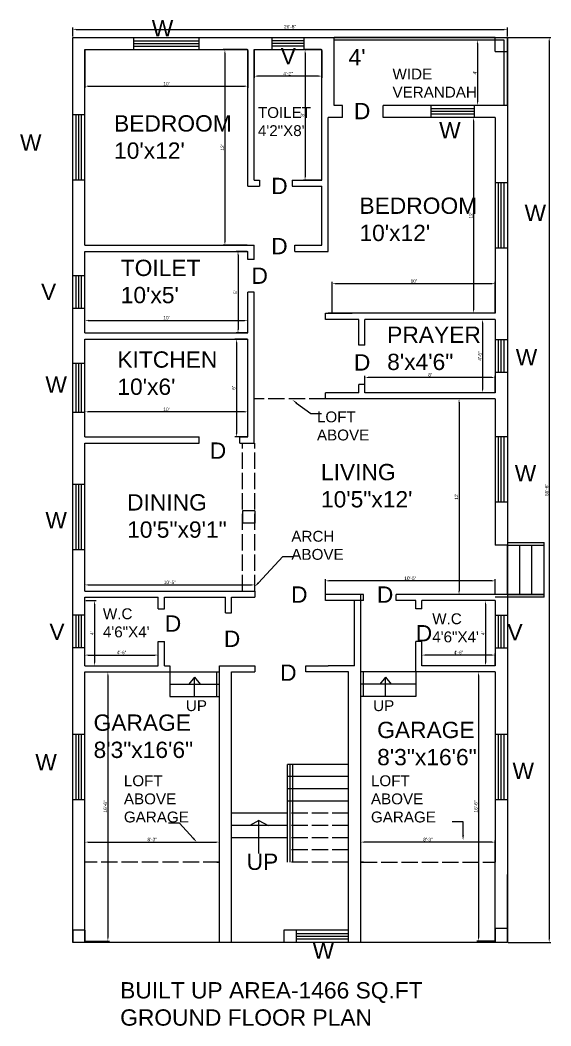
# Model space of a CAD drawing. Header units: inches. Extents: x 2598 to 4130, y 1262 to 2451.
# Drawn here: x 2598 to 2988, y 1262 to 2002 of the extents above; entities that cross this region are included whole.
import ezdxf
from ezdxf import colors
from ezdxf.entities.mleader import LeaderData, LeaderLine
from ezdxf.math import Vec2, Vec3

# ---------------------------------------------------------------- set-up
doc = ezdxf.new("R2010")
doc.units = ezdxf.units.IN
doc.linetypes.add('ACAD_ISO02W100', pattern=[15, 12, -3])
doc.styles.get("Standard").update_dxf_attribs({"font": 'arial.ttf'})
doc.dimstyles.new('ISO-25', dxfattribs={"dimtxt": 2.5, "dimasz": 2.5, "dimexe": 1.25, "dimexo": 0.625, "dimtad": 1, "dimlunit": 3, "dimtxsty": 'Standard', "dimcen": 2.5, "dimadec": 0, "dimazin": 0, "dimtfac": 1, "dimtmove": 0, "dimatfit": 3, "dimfxl": 1, "dimarcsym": 0})

# ---------------------------------------------------------------- blocks, each defined once
blk = doc.blocks.new('*D31')
at = {"color": 0, "lineweight": -2, "transparency": 16777216}
for p, q in [((2645.24, 1979.98), (2645.24, 1952.45)), ((2765.24, 1979.98), (2765.24, 1952.45)), ((2647.74, 1953.7), (2762.74, 1953.7))]:
    blk.add_line(p, q, dxfattribs=at)
at = {"color": 0, "transparency": 16777216}
for points in [[(2647.74, 1954.12), (2647.74, 1953.29), (2645.24, 1953.7)], [(2762.74, 1954.12), (2762.74, 1953.29), (2765.24, 1953.7)]]:
    blk.add_solid(points, dxfattribs=at)
at = {"layer": 'Defpoints', "color": 0, "transparency": 16777216}
for p in [(2645.24, 1980.6), (2765.24, 1980.6), (2765.24, 1953.7)]:
    blk.add_point(p, dxfattribs=at)
at = {"color": 0, "transparency": 16777216, "insert": (2705.24, 1955.6), "char_height": 2.5, "attachment_point": 5}
blk.add_mtext("10'", dxfattribs=at)
blk = doc.blocks.new('*D32')
at = {"color": 0, "lineweight": -2, "transparency": 16777216}
for p, q in [((2764.62, 1980.6), (2747.03, 1980.6)), ((2748.28, 1978.1), (2748.28, 1839.1)), ((2764.62, 1836.6), (2747.03, 1836.6))]:
    blk.add_line(p, q, dxfattribs=at)
at = {"color": 0, "transparency": 16777216}
for points in [[(2747.86, 1978.1), (2748.7, 1978.1), (2748.28, 1980.6)], [(2747.86, 1839.1), (2748.7, 1839.1), (2748.28, 1836.6)]]:
    blk.add_solid(points, dxfattribs=at)
at = {"layer": 'Defpoints', "color": 0, "transparency": 16777216}
for p in [(2765.24, 1980.6), (2748.28, 1836.6), (2765.24, 1836.6)]:
    blk.add_point(p, dxfattribs=at)
at = {"color": 0, "transparency": 16777216, "insert": (2746.4, 1908.6), "char_height": 2.5, "attachment_point": 5, "rotation": 90}
blk.add_mtext("12'", dxfattribs=at)
blk = doc.blocks.new('*D33')
at = {"color": 0, "lineweight": -2, "transparency": 16777216}
for p, q in [((2764.62, 1832.1), (2756.67, 1832.1)), ((2757.92, 1829.6), (2757.92, 1774.6)), ((2764.62, 1772.1), (2756.67, 1772.1))]:
    blk.add_line(p, q, dxfattribs=at)
at = {"color": 0, "transparency": 16777216}
for points in [[(2757.5, 1829.6), (2758.34, 1829.6), (2757.92, 1832.1)], [(2757.5, 1774.6), (2758.34, 1774.6), (2757.92, 1772.1)]]:
    blk.add_solid(points, dxfattribs=at)
at = {"layer": 'Defpoints', "color": 0, "transparency": 16777216}
for p in [(2765.24, 1832.1), (2757.92, 1772.1), (2765.24, 1772.1)]:
    blk.add_point(p, dxfattribs=at)
at = {"color": 0, "transparency": 16777216, "insert": (2756.03, 1802.1), "char_height": 2.5, "attachment_point": 5, "rotation": 90}
blk.add_mtext("5'", dxfattribs=at)
blk = doc.blocks.new('*D38')
at = {"color": 0, "lineweight": -2, "transparency": 16777216}
for p, q in [((2645.24, 1772.73), (2645.24, 1782.6)), ((2647.74, 1781.35), (2762.74, 1781.35)), ((2765.24, 1772.73), (2765.24, 1782.6))]:
    blk.add_line(p, q, dxfattribs=at)
at = {"color": 0, "transparency": 16777216}
for points in [[(2647.74, 1781.77), (2647.74, 1780.94), (2645.24, 1781.35)], [(2762.74, 1781.77), (2762.74, 1780.94), (2765.24, 1781.35)]]:
    blk.add_solid(points, dxfattribs=at)
at = {"layer": 'Defpoints', "color": 0, "transparency": 16777216}
for p in [(2765.24, 1781.35), (2645.24, 1772.1), (2765.24, 1772.1)]:
    blk.add_point(p, dxfattribs=at)
at = {"color": 0, "transparency": 16777216, "insert": (2705.24, 1783.25), "char_height": 2.5, "attachment_point": 5}
blk.add_mtext("10'", dxfattribs=at)
blk = doc.blocks.new('*D39')
at = {"color": 0, "lineweight": -2, "transparency": 16777216}
for p, q in [((2645.24, 1696.23), (2645.24, 1715.29)), ((2762.74, 1714.04), (2647.74, 1714.04)), ((2765.24, 1696.23), (2765.24, 1715.29))]:
    blk.add_line(p, q, dxfattribs=at)
at = {"color": 0, "transparency": 16777216}
for points in [[(2647.74, 1714.46), (2647.74, 1713.62), (2645.24, 1714.04)], [(2762.74, 1714.46), (2762.74, 1713.62), (2765.24, 1714.04)]]:
    blk.add_solid(points, dxfattribs=at)
at = {"layer": 'Defpoints', "color": 0, "transparency": 16777216}
for p in [(2645.24, 1714.04), (2645.24, 1695.6), (2765.24, 1695.6)]:
    blk.add_point(p, dxfattribs=at)
at = {"color": 0, "transparency": 16777216, "insert": (2705.24, 1715.94), "char_height": 2.5, "attachment_point": 5}
blk.add_mtext("10'", dxfattribs=at)
blk = doc.blocks.new('*D34')
at = {"color": 0, "lineweight": -2, "transparency": 16777216}
for p, q in [((2764.62, 1767.6), (2755.48, 1767.6)), ((2756.73, 1765.1), (2756.73, 1698.1)), ((2764.62, 1695.6), (2755.48, 1695.6))]:
    blk.add_line(p, q, dxfattribs=at)
at = {"color": 0, "transparency": 16777216}
for points in [[(2756.31, 1765.1), (2757.14, 1765.1), (2756.73, 1767.6)], [(2756.31, 1698.1), (2757.14, 1698.1), (2756.73, 1695.6)]]:
    blk.add_solid(points, dxfattribs=at)
at = {"layer": 'Defpoints', "color": 0, "transparency": 16777216}
for p in [(2765.24, 1767.6), (2756.73, 1695.6), (2765.24, 1695.6)]:
    blk.add_point(p, dxfattribs=at)
at = {"color": 0, "transparency": 16777216, "insert": (2754.83, 1731.6), "char_height": 2.5, "attachment_point": 5, "rotation": 90}
blk.add_mtext("6'", dxfattribs=at)
blk = doc.blocks.new('*D40')
at = {"color": 0, "lineweight": -2, "transparency": 16777216}
for p, q in [((2769.74, 1979.98), (2769.74, 1959.84)), ((2819.74, 1979.98), (2819.74, 1959.84)), ((2817.24, 1961.09), (2772.24, 1961.09))]:
    blk.add_line(p, q, dxfattribs=at)
at = {"color": 0, "transparency": 16777216}
for points in [[(2772.24, 1961.51), (2772.24, 1960.68), (2769.74, 1961.09)], [(2817.24, 1961.51), (2817.24, 1960.68), (2819.74, 1961.09)]]:
    blk.add_solid(points, dxfattribs=at)
at = {"layer": 'Defpoints', "color": 0, "transparency": 16777216}
for p in [(2769.74, 1980.6), (2819.74, 1980.6), (2769.74, 1961.09)]:
    blk.add_point(p, dxfattribs=at)
at = {"color": 0, "transparency": 16777216, "insert": (2794.74, 1962.97), "char_height": 2.5, "attachment_point": 5}
blk.add_mtext('4\'-2"', dxfattribs=at)
blk = doc.blocks.new('*D41')
at = {"color": 0, "lineweight": -2, "transparency": 16777216}
for p, q in [((2819.12, 1980.6), (2806.05, 1980.6)), ((2807.3, 1978.1), (2807.3, 1887.1)), ((2819.12, 1884.6), (2806.05, 1884.6))]:
    blk.add_line(p, q, dxfattribs=at)
at = {"color": 0, "transparency": 16777216}
for points in [[(2806.89, 1978.1), (2807.72, 1978.1), (2807.3, 1980.6)], [(2806.89, 1887.1), (2807.72, 1887.1), (2807.3, 1884.6)]]:
    blk.add_solid(points, dxfattribs=at)
at = {"layer": 'Defpoints', "color": 0, "transparency": 16777216}
for p in [(2819.74, 1980.6), (2807.3, 1884.6), (2819.74, 1884.6)]:
    blk.add_point(p, dxfattribs=at)
at = {"color": 0, "transparency": 16777216, "insert": (2805.4, 1932.6), "char_height": 2.5, "attachment_point": 5, "rotation": 90}
blk.add_mtext("8'", dxfattribs=at)
blk = doc.blocks.new('*D42')
at = {"color": 0, "lineweight": -2, "transparency": 16777216}
for p, q in [((2851.24, 1728.73), (2851.24, 1740.57)), ((2947.24, 1728.73), (2947.24, 1740.57)), ((2944.74, 1739.32), (2853.74, 1739.32))]:
    blk.add_line(p, q, dxfattribs=at)
at = {"color": 0, "transparency": 16777216}
for points in [[(2853.74, 1739.74), (2853.74, 1738.91), (2851.24, 1739.32)], [(2944.74, 1739.74), (2944.74, 1738.91), (2947.24, 1739.32)]]:
    blk.add_solid(points, dxfattribs=at)
at = {"layer": 'Defpoints', "color": 0, "transparency": 16777216}
for p in [(2851.24, 1739.32), (2851.24, 1728.1), (2947.24, 1728.1)]:
    blk.add_point(p, dxfattribs=at)
at = {"color": 0, "transparency": 16777216, "insert": (2899.24, 1741.23), "char_height": 2.5, "attachment_point": 5}
blk.add_mtext("8'", dxfattribs=at)
blk = doc.blocks.new('*D28')
at = {"color": 0, "lineweight": -2, "transparency": 16777216}
for p, q in [((2946.62, 1782.1), (2936.6, 1782.1)), ((2937.85, 1779.6), (2937.85, 1730.6)), ((2946.62, 1728.1), (2936.6, 1728.1))]:
    blk.add_line(p, q, dxfattribs=at)
at = {"color": 0, "transparency": 16777216}
for points in [[(2937.43, 1779.6), (2938.26, 1779.6), (2937.85, 1782.1)], [(2937.43, 1730.6), (2938.26, 1730.6), (2937.85, 1728.1)]]:
    blk.add_solid(points, dxfattribs=at)
at = {"layer": 'Defpoints', "color": 0, "transparency": 16777216}
for p in [(2947.24, 1782.1), (2937.85, 1728.1), (2947.24, 1728.1)]:
    blk.add_point(p, dxfattribs=at)
at = {"color": 0, "transparency": 16777216, "insert": (2935.94, 1755.1), "char_height": 2.5, "attachment_point": 5, "rotation": 90}
blk.add_mtext('4\'-6"', dxfattribs=at)
blk = doc.blocks.new('*D43')
at = {"color": 0, "lineweight": -2, "transparency": 16777216}
for p, q in [((2946.62, 1723.6), (2919.34, 1723.6)), ((2920.59, 1721.1), (2920.59, 1582.1)), ((2946.62, 1579.6), (2919.34, 1579.6))]:
    blk.add_line(p, q, dxfattribs=at)
at = {"color": 0, "transparency": 16777216}
for points in [[(2920.17, 1721.1), (2921, 1721.1), (2920.59, 1723.6)], [(2920.17, 1582.1), (2921, 1582.1), (2920.59, 1579.6)]]:
    blk.add_solid(points, dxfattribs=at)
at = {"layer": 'Defpoints', "color": 0, "transparency": 16777216}
for p in [(2947.24, 1723.6), (2920.59, 1579.6), (2947.24, 1579.6)]:
    blk.add_point(p, dxfattribs=at)
at = {"color": 0, "transparency": 16777216, "insert": (2918.71, 1651.6), "char_height": 2.5, "attachment_point": 5, "rotation": 90}
blk.add_mtext("12'", dxfattribs=at)
blk = doc.blocks.new('*D44')
at = {"color": 0, "lineweight": -2, "transparency": 16777216}
for p, q in [((2822.24, 1575.73), (2822.24, 1590.92)), ((2944.74, 1589.67), (2824.74, 1589.67)), ((2947.24, 1580.23), (2947.24, 1590.92))]:
    blk.add_line(p, q, dxfattribs=at)
at = {"color": 0, "transparency": 16777216}
for points in [[(2824.74, 1590.09), (2824.74, 1589.26), (2822.24, 1589.67)], [(2944.74, 1590.09), (2944.74, 1589.26), (2947.24, 1589.67)]]:
    blk.add_solid(points, dxfattribs=at)
at = {"layer": 'Defpoints', "color": 0, "transparency": 16777216}
for p in [(2822.24, 1589.67), (2947.24, 1579.6), (2822.24, 1575.1)]:
    blk.add_point(p, dxfattribs=at)
at = {"color": 0, "transparency": 16777216, "insert": (2884.74, 1591.58), "char_height": 2.5, "attachment_point": 5}
blk.add_mtext('10\'-5"', dxfattribs=at)
blk = doc.blocks.new('*D29')
at = {"color": 0, "lineweight": -2, "transparency": 16777216}
for p, q in [((2893.24, 1527.73), (2893.24, 1536.28)), ((2944.74, 1535.03), (2895.74, 1535.03)), ((2947.24, 1527.73), (2947.24, 1536.28))]:
    blk.add_line(p, q, dxfattribs=at)
at = {"color": 0, "transparency": 16777216}
for points in [[(2895.74, 1535.44), (2895.74, 1534.61), (2893.24, 1535.03)], [(2944.74, 1535.44), (2944.74, 1534.61), (2947.24, 1535.03)]]:
    blk.add_solid(points, dxfattribs=at)
at = {"layer": 'Defpoints', "color": 0, "transparency": 16777216}
for p in [(2893.24, 1535.03), (2893.24, 1527.1), (2947.24, 1527.1)]:
    blk.add_point(p, dxfattribs=at)
at = {"color": 0, "transparency": 16777216, "insert": (2920.24, 1536.93), "char_height": 2.5, "attachment_point": 5}
blk.add_mtext('4\'-6"', dxfattribs=at)
blk = doc.blocks.new('*D30')
at = {"color": 0, "lineweight": -2, "transparency": 16777216}
for p, q in [((2946.62, 1575.1), (2938.86, 1575.1)), ((2940.11, 1572.6), (2940.11, 1529.6)), ((2946.62, 1527.1), (2938.86, 1527.1))]:
    blk.add_line(p, q, dxfattribs=at)
at = {"color": 0, "transparency": 16777216}
for points in [[(2939.69, 1572.6), (2940.52, 1572.6), (2940.11, 1575.1)], [(2939.69, 1529.6), (2940.52, 1529.6), (2940.11, 1527.1)]]:
    blk.add_solid(points, dxfattribs=at)
at = {"layer": 'Defpoints', "color": 0, "transparency": 16777216}
for p in [(2947.24, 1575.1), (2940.11, 1527.1), (2947.24, 1527.1)]:
    blk.add_point(p, dxfattribs=at)
at = {"color": 0, "transparency": 16777216, "insert": (2938.23, 1551.1), "char_height": 2.5, "attachment_point": 5, "rotation": 90}
blk.add_mtext("4'", dxfattribs=at)
blk = doc.blocks.new('*D45')
at = {"color": 0, "lineweight": -2, "transparency": 16777216}
for p, q in [((2848.24, 1383.23), (2848.24, 1398.64)), ((2944.74, 1397.39), (2850.74, 1397.39)), ((2947.24, 1383.23), (2947.24, 1398.64))]:
    blk.add_line(p, q, dxfattribs=at)
at = {"color": 0, "transparency": 16777216}
for points in [[(2850.74, 1397.8), (2850.74, 1396.97), (2848.24, 1397.39)], [(2944.74, 1397.8), (2944.74, 1396.97), (2947.24, 1397.39)]]:
    blk.add_solid(points, dxfattribs=at)
at = {"layer": 'Defpoints', "color": 0, "transparency": 16777216}
for p in [(2848.24, 1397.39), (2848.24, 1382.6), (2947.24, 1382.6)]:
    blk.add_point(p, dxfattribs=at)
at = {"color": 0, "transparency": 16777216, "insert": (2897.74, 1399.29), "char_height": 2.5, "attachment_point": 5}
blk.add_mtext('8\'-3"', dxfattribs=at)
blk = doc.blocks.new('*D46')
at = {"color": 0, "lineweight": -2, "transparency": 16777216}
for p, q in [((2946.62, 1930.6), (2930.06, 1930.6)), ((2931.31, 1928.1), (2931.31, 1789.1)), ((2946.62, 1786.6), (2930.06, 1786.6))]:
    blk.add_line(p, q, dxfattribs=at)
at = {"color": 0, "transparency": 16777216}
for points in [[(2930.9, 1928.1), (2931.73, 1928.1), (2931.31, 1930.6)], [(2930.9, 1789.1), (2931.73, 1789.1), (2931.31, 1786.6)]]:
    blk.add_solid(points, dxfattribs=at)
at = {"layer": 'Defpoints', "color": 0, "transparency": 16777216}
for p in [(2947.24, 1930.6), (2931.31, 1786.6), (2947.24, 1786.6)]:
    blk.add_point(p, dxfattribs=at)
at = {"color": 0, "transparency": 16777216, "insert": (2929.43, 1858.6), "char_height": 2.5, "attachment_point": 5, "rotation": 90}
blk.add_mtext("12'", dxfattribs=at)
blk = doc.blocks.new('*D35')
at = {"color": 0, "lineweight": -2, "transparency": 16777216}
for p, q in [((2827.24, 1787.23), (2827.24, 1809.61)), ((2944.74, 1808.36), (2829.74, 1808.36)), ((2947.24, 1787.23), (2947.24, 1809.61))]:
    blk.add_line(p, q, dxfattribs=at)
at = {"color": 0, "transparency": 16777216}
for points in [[(2829.74, 1808.77), (2829.74, 1807.94), (2827.24, 1808.36)], [(2944.74, 1808.77), (2944.74, 1807.94), (2947.24, 1808.36)]]:
    blk.add_solid(points, dxfattribs=at)
at = {"layer": 'Defpoints', "color": 0, "transparency": 16777216}
for p in [(2827.24, 1808.36), (2827.24, 1786.6), (2947.24, 1786.6)]:
    blk.add_point(p, dxfattribs=at)
at = {"color": 0, "transparency": 16777216, "insert": (2887.24, 1810.26), "char_height": 2.5, "attachment_point": 5}
blk.add_mtext("10'", dxfattribs=at)
blk = doc.blocks.new('*D47')
at = {"color": 0, "lineweight": -2, "transparency": 16777216}
for p, q in [((2953.12, 1987.6), (2932.87, 1987.6)), ((2934.12, 1985.1), (2934.12, 1942.1)), ((2955.62, 1939.6), (2932.87, 1939.6))]:
    blk.add_line(p, q, dxfattribs=at)
at = {"color": 0, "transparency": 16777216}
for points in [[(2933.71, 1985.1), (2934.54, 1985.1), (2934.12, 1987.6)], [(2933.71, 1942.1), (2934.54, 1942.1), (2934.12, 1939.6)]]:
    blk.add_solid(points, dxfattribs=at)
at = {"layer": 'Defpoints', "color": 0, "transparency": 16777216}
for p in [(2953.74, 1987.6), (2934.12, 1939.6), (2956.24, 1939.6)]:
    blk.add_point(p, dxfattribs=at)
at = {"color": 0, "transparency": 16777216, "insert": (2932.25, 1963.6), "char_height": 2.5, "attachment_point": 5, "rotation": 90}
blk.add_mtext("4'", dxfattribs=at)
blk = doc.blocks.new('*D36')
at = {"color": 0, "lineweight": -2, "transparency": 16777216}
for p, q in [((2645.24, 1527.73), (2645.24, 1536.28)), ((2647.74, 1535.03), (2696.74, 1535.03)), ((2699.24, 1527.73), (2699.24, 1536.28))]:
    blk.add_line(p, q, dxfattribs=at)
at = {"color": 0, "transparency": 16777216}
for points in [[(2647.74, 1535.44), (2647.74, 1534.61), (2645.24, 1535.03)], [(2696.74, 1535.44), (2696.74, 1534.61), (2699.24, 1535.03)]]:
    blk.add_solid(points, dxfattribs=at)
at = {"layer": 'Defpoints', "color": 0, "transparency": 16777216}
for p in [(2699.24, 1535.03), (2645.24, 1527.1), (2699.24, 1527.1)]:
    blk.add_point(p, dxfattribs=at)
at = {"color": 0, "transparency": 16777216, "insert": (2672.24, 1536.93), "char_height": 2.5, "attachment_point": 5}
blk.add_mtext('4\'-6"', dxfattribs=at)
blk = doc.blocks.new('*D37')
at = {"color": 0, "lineweight": -2, "transparency": 16777216}
for p, q in [((2645.87, 1575.1), (2653.62, 1575.1)), ((2652.37, 1572.6), (2652.37, 1529.6)), ((2645.87, 1527.1), (2653.62, 1527.1))]:
    blk.add_line(p, q, dxfattribs=at)
at = {"color": 0, "transparency": 16777216}
for points in [[(2651.96, 1572.6), (2652.79, 1572.6), (2652.37, 1575.1)], [(2651.96, 1529.6), (2652.79, 1529.6), (2652.37, 1527.1)]]:
    blk.add_solid(points, dxfattribs=at)
at = {"layer": 'Defpoints', "color": 0, "transparency": 16777216}
for p in [(2645.24, 1575.1), (2645.24, 1527.1), (2652.37, 1527.1)]:
    blk.add_point(p, dxfattribs=at)
at = {"color": 0, "transparency": 16777216, "insert": (2650.5, 1551.1), "char_height": 2.5, "attachment_point": 5, "rotation": 90}
blk.add_mtext("4'", dxfattribs=at)
blk = doc.blocks.new('*D48')
at = {"color": 0, "lineweight": -2, "transparency": 16777216}
for p, q in [((2645.24, 1383.23), (2645.24, 1398.64)), ((2647.74, 1397.39), (2741.74, 1397.39)), ((2744.24, 1382.87), (2744.24, 1398.64))]:
    blk.add_line(p, q, dxfattribs=at)
at = {"color": 0, "transparency": 16777216}
for points in [[(2647.74, 1397.8), (2647.74, 1396.97), (2645.24, 1397.39)], [(2741.74, 1397.8), (2741.74, 1396.97), (2744.24, 1397.39)]]:
    blk.add_solid(points, dxfattribs=at)
at = {"layer": 'Defpoints', "color": 0, "transparency": 16777216}
for p in [(2744.24, 1397.39), (2645.24, 1382.6), (2744.24, 1382.25)]:
    blk.add_point(p, dxfattribs=at)
at = {"color": 0, "transparency": 16777216, "insert": (2694.74, 1399.29), "char_height": 2.5, "attachment_point": 5}
blk.add_mtext('8\'-3"', dxfattribs=at)
blk = doc.blocks.new('*D49')
at = {"color": 0, "lineweight": -2, "transparency": 16777216}
for p, q in [((2645.24, 1582.73), (2645.24, 1587.92)), ((2647.74, 1586.67), (2767.74, 1586.67)), ((2770.24, 1582.73), (2770.24, 1587.92))]:
    blk.add_line(p, q, dxfattribs=at)
at = {"color": 0, "transparency": 16777216}
for points in [[(2647.74, 1587.09), (2647.74, 1586.25), (2645.24, 1586.67)], [(2767.74, 1587.09), (2767.74, 1586.25), (2770.24, 1586.67)]]:
    blk.add_solid(points, dxfattribs=at)
at = {"layer": 'Defpoints', "color": 0, "transparency": 16777216}
for p in [(2770.24, 1586.67), (2645.24, 1582.1), (2770.24, 1582.1)]:
    blk.add_point(p, dxfattribs=at)
at = {"color": 0, "transparency": 16777216, "insert": (2707.74, 1588.57), "char_height": 2.5, "attachment_point": 5}
blk.add_mtext('10\'-5"', dxfattribs=at)
blk = doc.blocks.new('*D50')
at = {"color": 0, "lineweight": -2, "transparency": 16777216}
for p, q in [((2636.24, 1990.23), (2636.24, 1996.77)), ((2638.74, 1995.52), (2953.74, 1995.52)), ((2956.24, 1990.23), (2956.24, 1996.77))]:
    blk.add_line(p, q, dxfattribs=at)
at = {"color": 0, "transparency": 16777216}
for points in [[(2638.74, 1995.94), (2638.74, 1995.11), (2636.24, 1995.52)], [(2953.74, 1995.94), (2953.74, 1995.11), (2956.24, 1995.52)]]:
    blk.add_solid(points, dxfattribs=at)
at = {"layer": 'Defpoints', "color": 0, "transparency": 16777216}
for p in [(2956.24, 1995.52), (2636.24, 1989.6), (2956.24, 1989.6)]:
    blk.add_point(p, dxfattribs=at)
at = {"color": 0, "transparency": 16777216, "insert": (2796.24, 1997.43), "char_height": 2.5, "attachment_point": 5}
blk.add_mtext('26\'-8"', dxfattribs=at)
blk = doc.blocks.new('*D51')
at = {"color": 0, "lineweight": -2, "transparency": 16777216}
for p, q in [((2956.87, 1989.6), (2988.22, 1989.6)), ((2986.97, 1987.1), (2986.97, 1326.1)), ((2956.87, 1323.6), (2988.22, 1323.6))]:
    blk.add_line(p, q, dxfattribs=at)
at = {"color": 0, "transparency": 16777216}
for points in [[(2986.55, 1987.1), (2987.39, 1987.1), (2986.97, 1989.6)], [(2986.55, 1326.1), (2987.39, 1326.1), (2986.97, 1323.6)]]:
    blk.add_solid(points, dxfattribs=at)
at = {"layer": 'Defpoints', "color": 0, "transparency": 16777216}
for p in [(2956.24, 1989.6), (2956.24, 1323.6), (2986.97, 1323.6)]:
    blk.add_point(p, dxfattribs=at)
at = {"color": 0, "transparency": 16777216, "insert": (2985.07, 1656.6), "char_height": 2.5, "attachment_point": 5, "rotation": 90}
blk.add_mtext('55\'-6"', dxfattribs=at)
blk = doc.blocks.new('*D52')
at = {"color": 0, "linetype": 'ByBlock', "lineweight": -2, "transparency": 16777216}
for p, q in [((2645.87, 1522.6), (2663.41, 1522.6)), ((2662.16, 1520.1), (2662.16, 1327.1)), ((2645.87, 1324.6), (2663.41, 1324.6))]:
    blk.add_line(p, q, dxfattribs=at)
at = {"color": 0, "linetype": 'ByBlock', "transparency": 16777216}
for points in [[(2661.75, 1520.1), (2662.58, 1520.1), (2662.16, 1522.6)], [(2661.75, 1327.1), (2662.58, 1327.1), (2662.16, 1324.6)]]:
    blk.add_solid(points, dxfattribs=at)
at = {"layer": 'Defpoints', "color": 0, "linetype": 'ByBlock', "transparency": 16777216}
for p in [(2645.24, 1522.6), (2645.24, 1324.6), (2662.16, 1324.6)]:
    blk.add_point(p, dxfattribs=at)
at = {"color": 0, "linetype": 'ByBlock', "transparency": 16777216, "insert": (2660.26, 1423.6), "char_height": 2.5, "attachment_point": 5, "rotation": 90}
blk.add_mtext('16\'-6"', dxfattribs=at)
blk = doc.blocks.new('*D53')
at = {"color": 0, "linetype": 'ByBlock', "lineweight": -2, "transparency": 16777216}
for p, q in [((2946.62, 1522.6), (2933.65, 1522.6)), ((2934.9, 1520.1), (2934.9, 1327.1)), ((2946.62, 1324.6), (2933.65, 1324.6))]:
    blk.add_line(p, q, dxfattribs=at)
at = {"color": 0, "linetype": 'ByBlock', "transparency": 16777216}
for points in [[(2934.49, 1520.1), (2935.32, 1520.1), (2934.9, 1522.6)], [(2934.49, 1327.1), (2935.32, 1327.1), (2934.9, 1324.6)]]:
    blk.add_solid(points, dxfattribs=at)
at = {"layer": 'Defpoints', "color": 0, "linetype": 'ByBlock', "transparency": 16777216}
for p in [(2947.24, 1522.6), (2934.9, 1324.6), (2947.24, 1324.6)]:
    blk.add_point(p, dxfattribs=at)
at = {"color": 0, "linetype": 'ByBlock', "transparency": 16777216, "insert": (2933, 1423.6), "char_height": 2.5, "attachment_point": 5, "rotation": 90}
blk.add_mtext('16\'-6"', dxfattribs=at)

msp = doc.modelspace()

# ---------------------------------------------------------------- linework, layer by layer
for p, q in [((2636.24, 1989.603), (2956.24, 1989.603)), ((2636.24, 1323.603), (2636.24, 1989.603)), ((2782.74, 1989.603), (2782.74, 1980.603)), ((2806.74, 1987.103), (2782.74, 1987.103)), ((2806.74, 1985.103), (2782.74, 1985.103)), ((2806.74, 1980.603), (2806.74, 1989.603)), ((2828.74, 1939.603), (2828.74, 1989.603)), ((2947.24, 1989.603), (2828.74, 1989.603)), ((2953.74, 1987.603), (2828.74, 1987.603)), ((2953.74, 1939.603), (2953.74, 1987.603)), ((2956.24, 1989.603), (2956.24, 1323.603)), ((2956.24, 1939.603), (2956.24, 1989.603)), ((2645.24, 1980.603), (2765.24, 1980.603)), ((2645.24, 1836.603), (2645.24, 1980.603)), ((2765.24, 1880.103), (2765.24, 1980.603)), ((2769.74, 1980.603), (2819.74, 1980.603)), ((2769.74, 1884.603), (2769.74, 1980.603)), ((2806.74, 1983.103), (2782.74, 1983.103)), ((2819.74, 1884.603), (2819.74, 1980.603)), ((2834.74, 1939.603), (2828.74, 1939.603)), ((2834.74, 1930.603), (2834.74, 1939.603)), ((2956.24, 1939.603), (2864.74, 1939.603)), ((2864.74, 1930.603), (2864.74, 1939.603)), ((2899.841, 1939.603), (2899.841, 1930.603)), ((2931.841, 1939.603), (2931.841, 1930.603)), ((2645.24, 1932.603), (2636.24, 1932.603)), ((2638.74, 1884.603), (2638.74, 1932.603)), ((2640.74, 1884.603), (2640.74, 1932.603)), ((2642.74, 1884.603), (2642.74, 1932.603)), ((2931.841, 1937.103), (2899.841, 1937.103)), ((2931.841, 1935.103), (2899.841, 1935.103)), ((2931.841, 1933.103), (2899.841, 1933.103)), ((2824.24, 1832.103), (2824.24, 1930.603)), ((2834.74, 1930.603), (2824.24, 1930.603)), ((2947.24, 1930.603), (2864.74, 1930.603)), ((2947.24, 1930.603), (2947.24, 1786.603)), ((2645.24, 1884.603), (2636.24, 1884.603)), ((2765.24, 1880.103), (2773.74, 1880.103)), ((2769.74, 1884.603), (2773.74, 1884.603)), ((2769.74, 1884.603), (2773.74, 1884.603)), ((2773.74, 1884.603), (2773.74, 1880.103)), ((2797.74, 1884.603), (2819.74, 1884.603)), ((2797.74, 1884.603), (2797.74, 1880.103)), ((2797.74, 1880.103), (2819.74, 1880.103)), ((2819.74, 1836.603), (2819.74, 1880.103)), ((2956.24, 1882.603), (2947.24, 1882.603)), ((2949.74, 1834.603), (2949.74, 1882.603)), ((2951.74, 1834.603), (2951.74, 1882.603)), ((2953.74, 1834.603), (2953.74, 1882.603)), ((2645.24, 1836.603), (2769.74, 1836.603)), ((2769.74, 1826.103), (2769.74, 1836.603)), ((2769.74, 1832.103), (2769.74, 1836.603)), ((2799.74, 1836.603), (2819.74, 1836.603)), ((2799.74, 1832.103), (2799.74, 1836.603)), ((2645.24, 1772.103), (2645.24, 1832.103)), ((2645.24, 1832.103), (2765.24, 1832.103)), ((2765.24, 1826.103), (2765.24, 1832.103)), ((2799.74, 1832.103), (2824.24, 1832.103)), ((2956.24, 1834.603), (2947.24, 1834.603)), ((2769.74, 1826.103), (2765.24, 1826.103)), ((2645.24, 1814.103), (2636.24, 1814.103)), ((2638.74, 1790.103), (2638.74, 1814.103)), ((2640.74, 1790.103), (2640.74, 1814.103)), ((2642.74, 1790.103), (2642.74, 1814.103)), ((2765.24, 1772.103), (2765.24, 1802.103)), ((2769.74, 1802.103), (2765.24, 1802.103)), ((2769.74, 1691.103), (2769.74, 1802.103)), ((2645.24, 1790.103), (2636.24, 1790.103)), ((2822.24, 1782.103), (2822.24, 1786.603)), ((2822.24, 1786.603), (2842.055, 1786.603)), ((2947.24, 1786.603), (2824.24, 1786.603)), ((2846.74, 1782.103), (2822.24, 1782.103)), ((2846.74, 1763.103), (2846.74, 1782.103)), ((2947.24, 1782.103), (2851.24, 1782.103)), ((2851.24, 1763.103), (2851.24, 1782.103)), ((2947.24, 1782.103), (2947.24, 1728.103)), ((2645.24, 1772.103), (2765.24, 1772.103)), ((2645.24, 1695.603), (2645.24, 1767.603)), ((2645.24, 1767.603), (2765.24, 1767.603)), ((2765.24, 1695.603), (2765.24, 1767.603)), ((2851.24, 1763.103), (2846.74, 1763.103)), ((2956.24, 1767.103), (2947.24, 1767.103)), ((2949.74, 1743.103), (2949.74, 1767.103)), ((2951.74, 1743.103), (2951.74, 1767.103)), ((2953.74, 1743.103), (2953.74, 1767.103)), ((2645.24, 1749.603), (2636.24, 1749.603)), ((2638.74, 1713.603), (2638.74, 1749.603)), ((2640.74, 1713.603), (2640.74, 1749.603)), ((2642.74, 1713.603), (2642.74, 1749.603)), ((2956.24, 1743.103), (2947.24, 1743.103)), ((2846.74, 1728.103), (2846.74, 1734.103)), ((2851.24, 1734.103), (2846.74, 1734.103)), ((2851.24, 1728.103), (2851.24, 1734.103)), ((2846.74, 1728.103), (2822.24, 1728.103)), ((2822.24, 1723.603), (2822.24, 1728.103)), ((2947.24, 1728.103), (2851.24, 1728.103)), ((2947.24, 1723.603), (2822.24, 1723.603)), ((2947.24, 1723.603), (2947.24, 1615.938)), ((2645.24, 1713.603), (2636.24, 1713.603)), ((2645.24, 1695.603), (2729.24, 1695.603)), ((2729.24, 1691.103), (2729.24, 1695.603)), ((2759.24, 1695.603), (2765.24, 1695.603)), ((2759.24, 1691.103), (2759.24, 1695.603)), ((2956.24, 1695.525), (2947.24, 1695.525)), ((2949.74, 1647.525), (2949.74, 1695.525)), ((2951.74, 1647.525), (2951.74, 1695.525)), ((2953.74, 1647.525), (2953.74, 1695.525)), ((2645.24, 1582.103), (2645.24, 1691.103)), ((2645.24, 1691.103), (2729.24, 1691.103)), ((2759.24, 1691.103), (2769.74, 1691.103)), ((2645.24, 1660.603), (2636.24, 1660.603)), ((2638.74, 1612.603), (2638.74, 1660.603)), ((2640.74, 1612.603), (2640.74, 1660.603)), ((2642.74, 1612.603), (2642.74, 1660.603)), ((2956.24, 1647.525), (2947.24, 1647.525)), ((2645.24, 1612.603), (2636.24, 1612.603)), ((2645.24, 1582.103), (2770.24, 1582.103)), ((2645.24, 1527.103), (2645.24, 1577.603)), ((2645.24, 1577.603), (2699.24, 1577.603)), ((2699.24, 1569.103), (2699.24, 1577.603)), ((2703.74, 1577.603), (2748.74, 1577.603)), ((2703.74, 1569.103), (2703.74, 1577.603)), ((2748.74, 1566.202), (2748.74, 1577.603)), ((2753.24, 1577.603), (2769.74, 1577.603)), ((2753.24, 1566.202), (2753.24, 1577.603)), ((2769.74, 1577.603), (2770.24, 1577.603)), ((2850.24, 1579.603), (2822.24, 1579.603)), ((2822.24, 1575.103), (2822.24, 1579.603)), ((2848.24, 1527.103), (2848.24, 1579.603)), ((2848.24, 1575.103), (2848.24, 1579.603)), ((2850.24, 1575.103), (2850.24, 1579.603)), ((2947.24, 1579.603), (2874.24, 1579.603)), ((2874.24, 1575.103), (2874.24, 1579.603)), ((2850.24, 1575.103), (2822.24, 1575.103)), ((2843.74, 1527.103), (2843.74, 1575.103)), ((2888.74, 1575.103), (2874.24, 1575.103)), ((2888.74, 1569.103), (2888.74, 1575.103)), ((2947.24, 1575.103), (2893.24, 1575.103)), ((2893.24, 1569.103), (2893.24, 1575.103)), ((2947.24, 1575.103), (2947.24, 1527.103)), ((2645.24, 1564.353), (2636.24, 1564.353)), ((2638.74, 1540.353), (2638.74, 1564.353)), ((2640.74, 1540.353), (2640.74, 1564.353)), ((2642.74, 1540.353), (2642.74, 1564.353)), ((2699.24, 1569.103), (2703.74, 1569.103)), ((2748.74, 1566.202), (2753.24, 1566.202)), ((2893.24, 1569.103), (2888.74, 1569.103)), ((2947.24, 1564.353), (2956.24, 1564.353)), ((2949.74, 1540.353), (2949.74, 1564.353)), ((2951.74, 1540.353), (2951.74, 1564.353)), ((2953.74, 1540.353), (2953.74, 1564.353)), ((2645.24, 1540.353), (2636.24, 1540.353)), ((2699.24, 1527.103), (2699.24, 1545.103)), ((2699.24, 1545.103), (2703.74, 1545.103)), ((2703.74, 1527.103), (2703.74, 1545.103)), ((2888.74, 1522.603), (2888.74, 1545.103)), ((2893.24, 1545.103), (2888.74, 1545.103)), ((2893.24, 1527.103), (2893.24, 1545.103)), ((2947.24, 1540.353), (2956.24, 1540.353)), ((2645.24, 1527.103), (2699.24, 1527.103)), ((2703.74, 1527.103), (2707.74, 1527.103)), ((2707.74, 1527.103), (2707.74, 1504.603)), ((2744.24, 1527.103), (2770.24, 1527.103)), ((2744.24, 1323.603), (2744.24, 1527.103)), ((2770.24, 1527.103), (2770.24, 1522.603)), ((2807.806, 1522.603), (2807.806, 1527.103)), ((2807.806, 1527.103), (2824.24, 1527.103)), ((2843.74, 1527.103), (2824.24, 1527.103)), ((2848.24, 1323.603), (2848.24, 1527.103)), ((2947.24, 1527.103), (2893.24, 1527.103)), ((2645.24, 1382.603), (2645.24, 1522.603)), ((2645.24, 1522.603), (2707.74, 1522.603)), ((2707.74, 1522.603), (2744.24, 1522.603)), ((2742.24, 1504.603), (2742.24, 1522.603)), ((2744.24, 1504.603), (2744.24, 1522.603)), ((2753.24, 1522.603), (2770.24, 1522.603)), ((2753.24, 1323.603), (2753.24, 1522.603)), ((2824.24, 1522.603), (2807.806, 1522.603)), ((2839.24, 1522.603), (2824.24, 1522.603)), ((2839.24, 1323.603), (2839.24, 1522.603)), ((2888.74, 1522.603), (2848.24, 1522.603)), ((2947.24, 1522.603), (2888.74, 1522.603)), ((2947.24, 1522.603), (2947.24, 1382.603)), ((2707.74, 1513.603), (2744.24, 1513.603)), ((2888.74, 1513.603), (2848.24, 1513.603)), ((2707.74, 1504.603), (2744.24, 1504.603)), ((2888.74, 1504.603), (2848.24, 1504.603)), ((2645.24, 1476.603), (2636.24, 1476.603)), ((2638.74, 1428.603), (2638.74, 1476.603)), ((2640.74, 1428.603), (2640.74, 1476.603)), ((2642.74, 1428.603), (2642.74, 1476.603)), ((2956.24, 1476.603), (2947.24, 1476.603)), ((2949.74, 1428.603), (2949.74, 1476.603)), ((2951.74, 1428.603), (2951.74, 1476.603)), ((2953.74, 1428.603), (2953.74, 1476.603)), ((2645.24, 1428.603), (2636.24, 1428.603)), ((2956.24, 1428.603), (2947.24, 1428.603)), ((2645.24, 1323.603), (2645.24, 1382.603)), ((2742.24, 1382.603), (2744.24, 1382.603)), ((2742.24, 1382.603), (2744.24, 1382.603)), ((2744.24, 1373.603), (2744.24, 1382.603)), ((2850.24, 1382.603), (2848.24, 1382.603)), ((2848.24, 1373.603), (2848.24, 1382.603)), ((2947.24, 1323.603), (2947.24, 1382.603)), ((2636.24, 1323.603), (2636.24, 1373.603)), ((2956.24, 1323.603), (2956.24, 1373.603)), ((2839.24, 1332.603), (2791.74, 1332.603)), ((2956.24, 1323.603), (2636.24, 1323.603)), ((2839.24, 1323.603), (2753.24, 1323.603))]:
    msp.add_line(p, q)
at = {"linetype": 'ACAD_ISO02W100'}
for p, q in [((2681.24, 1980.603), (2681.24, 1989.603)), ((2729.24, 1980.603), (2729.24, 1989.603)), ((2947.144, 1979.111), (2947.144, 1989.603)), ((2947.144, 1979.111), (2956.24, 1979.111)), ((2822.24, 1723.603), (2769.74, 1723.603)), ((2761.24, 1582.103), (2761.24, 1691.103)), ((2770.24, 1582.103), (2770.24, 1691.103)), ((2770.24, 1641.103), (2761.24, 1641.103)), ((2770.24, 1632.103), (2761.24, 1632.103)), ((2839.24, 1418.603), (2794.24, 1418.603)), ((2839.24, 1409.603), (2794.24, 1409.603)), ((2839.24, 1400.603), (2794.24, 1400.603)), ((2839.24, 1391.603), (2794.24, 1391.603)), ((2744.24, 1382.603), (2645.24, 1382.603)), ((2839.24, 1382.603), (2794.24, 1382.603)), ((2848.24, 1382.603), (2947.24, 1382.603)), ((2645.24, 1332.603), (2636.24, 1332.603)), ((2947.144, 1334.095), (2947.144, 1323.603)), ((2947.144, 1334.095), (2956.24, 1334.095))]:
    msp.add_line(p, q, dxfattribs=at)
at = {"linetype": 'ByBlock'}
for p, q in [((2681.24, 1987.103), (2729.24, 1987.103)), ((2681.24, 1985.103), (2729.24, 1985.103)), ((2681.24, 1983.103), (2729.24, 1983.103)), ((2761.24, 1641.103), (2761.24, 1632.103)), ((2770.24, 1641.103), (2770.24, 1632.103)), ((2956.401, 1615.938), (2947.24, 1615.938)), ((2956.24, 1579.438), (2956.401, 1615.938)), ((2956.24, 1579.603), (2956.24, 1615.938)), ((2956.401, 1617.938), (2983.24, 1617.938)), ((2956.401, 1615.938), (2983.24, 1615.938)), ((2965.24, 1579.603), (2965.24, 1615.938)), ((2974.24, 1579.603), (2974.24, 1615.938)), ((2983.24, 1577.603), (2983.24, 1617.938)), ((2770.24, 1582.103), (2770.24, 1577.603)), ((2983.24, 1579.603), (2947.24, 1579.603)), ((2983.24, 1577.603), (2947.24, 1577.603)), ((2956.24, 1579.603), (2983.24, 1579.603)), ((2725.99, 1518.667), (2721.846, 1513.603)), ((2725.99, 1504.603), (2725.99, 1518.667)), ((2725.99, 1518.667), (2730.134, 1513.603)), ((2848.24, 1504.603), (2848.24, 1522.603)), ((2850.24, 1504.603), (2850.24, 1522.603)), ((2866.49, 1518.667), (2862.346, 1513.603)), ((2866.49, 1504.603), (2866.49, 1518.667)), ((2866.49, 1518.667), (2870.634, 1513.603)), ((2888.74, 1522.603), (2888.74, 1504.603)), ((2839.24, 1454.603), (2794.24, 1454.603)), ((2794.24, 1382.603), (2794.24, 1454.603)), ((2796.24, 1382.603), (2796.24, 1454.603)), ((2798.24, 1382.603), (2798.24, 1454.603)), ((2839.24, 1445.603), (2794.24, 1445.603)), ((2839.24, 1436.603), (2794.24, 1436.603)), ((2839.24, 1427.603), (2794.24, 1427.603)), ((2794.24, 1418.603), (2753.24, 1418.603)), ((2794.24, 1409.603), (2753.24, 1409.603)), ((2773.355, 1413.336), (2766.558, 1409.603)), ((2773.355, 1388.935), (2773.355, 1413.336)), ((2773.355, 1413.336), (2780.152, 1409.603)), ((2794.24, 1400.603), (2753.24, 1400.603)), ((2753.24, 1382.603), (2753.24, 1383.603)), ((2636.24, 1332.603), (2636.24, 1323.603)), ((2645.24, 1332.603), (2645.24, 1323.603)), ((2791.74, 1332.603), (2791.74, 1323.603)), ((2800.74, 1332.603), (2800.74, 1323.603)), ((2800.74, 1330.103), (2839.24, 1330.103)), ((2800.74, 1328.103), (2839.24, 1328.103)), ((2800.74, 1326.103), (2839.24, 1326.103))]:
    msp.add_line(p, q, dxfattribs=at)

# ---------------------------------------------------------------- texts
at = {"color": 2, "linetype": 'ByBlock', "lineweight": -2, "true_color": 0xf1eb1f, "char_height": 12, "attachment_point": 1}
for s, insert in [('{\\C256;W}', (2694.452, 2002.317)), ('{\\C256;V}', (2789.322, 1981.802)), ('{\\C256;D}', (2843.242, 1941.373)), ('{\\C256;W}', (2905.99, 1927.274)), ('{\\C256;W}', (2597.467, 1918.246)), ('{\\C256;D}', (2782.356, 1886.29)), ('{\\C256;W}', (2968.845, 1866.504)), ('{\\C256;D}', (2782.356, 1841.981)), ('{\\C256;D}', (2767.845, 1820.229)), ('{\\C256;V}', (2612.933, 1808.441)), ('{\\C256;D}', (2843.242, 1756.421)), ('{\\C256;W}', (2962.373, 1760.304)), ('{\\C256;W}', (2616.179, 1740.084)), ('{\\C256;D}', (2737.135, 1691.504)), ('{\\C256;W}', (2961.623, 1674.939)), ('{\\C256;W}', (2616.179, 1640.356)), ('{\\C256;D}', (2796.981, 1585.575)), ('{\\C256;D}', (2860.137, 1585.575)), ('{\\C256;D}', (2704.057, 1564.27)), ('{\\C256;V}', (2619.089, 1558.236)), ('{\\C256;D}', (2888.74, 1557.103)), ('{\\C256;V}', (2956.24, 1557.818)), ('{\\C256;D}', (2747.502, 1553.014)), ('{\\C256;D}', (2788.93, 1528.096)), ('{\\C256;W}', (2608.753, 1462.197)), ('{\\C256;W}', (2959.983, 1455.808)), ('{\\C256;W}', (2812.835, 1323.603))]:
    msp.add_mtext_dynamic_manual_height_columns(s, width=22.64097, gutter_width=12.5, heights=[0], dxfattribs=dict(at, insert=insert))
at = {"linetype": 'ACAD_ISO02W100', "attachment_point": 1}
for s, width, insert, char_height in [("4'  ", 59.68446, (2839.297, 1981.098), 12), ('WIDE VERANDAH', 40.93031, (2871.652, 1966.631), 8), ("BEDROOM\\P10'x12'", 59.68446, (2666.7, 1932.307), 12), ("BEDROOM\\P10'x12'", 59.68446, (2847.308, 1871.736), 12), ("TOILET\\P10'x5'", 59.68446, (2671.626, 1825.991), 12), ('PRAYER\\P8\'x4\'6"', 59.68446, (2867.717, 1776.808), 12), ("KITCHEN\\P10'x6'", 59.68446, (2669.135, 1758.538), 12), ('LOFT ABOVE ', 40.93031, (2816.028, 1714.33), 8), ('LIVING\\P10\'5"x12\'', 59.68446, (2818.979, 1675.708), 12), ('DINING\\P10\'5"x9\'1"', 59.68446, (2676.308, 1653.408), 12), ('ARCH ABOVE', 40.93031, (2797.203, 1626.472), 8), ('W.C\\P4\'6"X4\'', 40.93031, (2658.49, 1569.424), 8), ('W.C\\P4\'6"X4\'', 40.93031, (2900.898, 1565.755), 8), ('GARAGE\\P8\'3"x16\'6"', 59.68446, (2651.609, 1491.311), 12), ('GARAGE \\P8\'3"x16\'6"', 59.68446, (2860.348, 1485.962), 12), ('LOFT ABOVE GARAGE', 40.93031, (2673.923, 1446.543), 8), ('LOFT ABOVE GARAGE', 40.93031, (2855.768, 1446.543), 8)]:
    msp.add_mtext_dynamic_manual_height_columns(s, width=width, gutter_width=12.5, heights=[0], dxfattribs=dict(at, insert=insert, char_height=char_height))
at = {"linetype": 'ByBlock'}
for s, width, insert, char_height, attachment_point in [('TOILET\\P4\'2"X8\'', 13.08886, (2772.58, 1938.302), 8, 1), ('UP', 10.50555, (2719.555, 1501.81), 8, 1), ('UP', 10.50555, (2872.926, 1501.81), 8, 3), ('UP', 10.50555, (2764.246, 1388.935), 12, 1), ('BUILT UP AREA-1466 SQ.FT\\PGROUND FLOOR PLAN', 249.57665, (2671.196, 1294.328), 12, 1)]:
    msp.add_mtext_dynamic_manual_height_columns(s, width=width, gutter_width=12.5, heights=[0], dxfattribs=dict(at, insert=insert, char_height=char_height, attachment_point=attachment_point))

# ---------------------------------------------------------------- dimensions: what is measured, and where the dimension line sits
for base, p1, p2, picture, middle in [((2956.24, 1995.524), (2636.24, 1989.603), (2956.24, 1989.603), '*D50', (2796.24, 1997.426)), ((2765.24, 1953.702), (2645.24, 1980.603), (2765.24, 1980.603), '*D31', (2705.24, 1955.603)), ((2769.74, 1961.093), (2819.74, 1980.603), (2769.74, 1980.603), '*D40', (2794.74, 1962.973)), ((2827.24, 1808.358), (2947.24, 1786.603), (2827.24, 1786.603), '*D35', (2887.24, 1810.259)), ((2765.24, 1781.353), (2645.24, 1772.103), (2765.24, 1772.103), '*D38', (2705.24, 1783.255)), ((2851.24, 1739.324), (2947.24, 1728.103), (2851.24, 1728.103), '*D42', (2899.24, 1741.225)), ((2645.24, 1714.039), (2765.24, 1695.603), (2645.24, 1695.603), '*D39', (2705.24, 1715.94)), ((2822.24, 1589.674), (2947.24, 1579.603), (2822.24, 1575.103), '*D44', (2884.74, 1591.575)), ((2770.24, 1586.67), (2645.24, 1582.103), (2770.24, 1582.103), '*D49', (2707.74, 1588.572)), ((2893.24, 1535.025), (2947.24, 1527.103), (2893.24, 1527.103), '*D29', (2920.24, 1536.927)), ((2848.24, 1397.386), (2947.24, 1382.603), (2848.24, 1382.603), '*D45', (2897.74, 1399.288))]:
    dim = msp.add_linear_dim(base=base, p1=p1, p2=p2, dimstyle='ISO-25')
    dim.commit()
    dim.dimension.update_dxf_attribs({"geometry": picture, "text_midpoint": middle})
for base, p1, p2, angle, picture, middle in [((2934.122, 1939.603), (2953.74, 1987.603), (2956.24, 1939.603), 90, '*D47', (2932.247, 1963.603)), ((2986.97, 1323.603), (2956.24, 1989.603), (2956.24, 1323.603), 90, '*D51', (2985.068, 1656.603)), ((2748.281, 1836.603), (2765.24, 1980.603), (2765.24, 1836.603), 90, '*D32', (2746.401, 1908.603)), ((2807.302, 1884.603), (2819.74, 1980.603), (2819.74, 1884.603), 90, '*D41', (2805.4, 1932.603)), ((2931.312, 1786.603), (2947.24, 1930.603), (2947.24, 1786.603), 90, '*D46', (2929.432, 1858.603)), ((2757.921, 1772.103), (2765.24, 1832.103), (2765.24, 1772.103), 90, '*D33', (2756.025, 1802.103)), ((2937.845, 1728.103), (2947.24, 1782.103), (2947.24, 1728.103), 90, '*D28', (2935.944, 1755.103)), ((2756.727, 1695.603), (2765.24, 1767.603), (2765.24, 1695.603), 90, '*D34', (2754.825, 1731.603)), ((2920.588, 1579.603), (2947.24, 1723.603), (2947.24, 1579.603), 90, '*D43', (2918.708, 1651.603)), ((2652.373, 1527.103), (2645.24, 1575.103), (2645.24, 1527.103), 90, '*D37', (2650.498, 1551.103)), ((2940.107, 1527.103), (2947.24, 1575.103), (2947.24, 1527.103), 90, '*D30', (2938.232, 1551.103)), ((2699.24, 1535.025), (2645.24, 1527.103), (2699.24, 1527.103), 180, '*D36', (2672.24, 1536.927)), ((2744.24, 1397.386), (2645.24, 1382.603), (2744.24, 1382.247), 180, '*D48', (2694.74, 1399.288))]:
    dim = msp.add_linear_dim(base=base, p1=p1, p2=p2, angle=angle, dimstyle='ISO-25')
    dim.commit()
    dim.dimension.update_dxf_attribs({"geometry": picture, "text_midpoint": middle})
for base, p1, p2, picture, middle in [((2662.165, 1324.603), (2645.24, 1522.603), (2645.24, 1324.603), '*D52', (2660.263, 1423.603)), ((2934.904, 1324.603), (2947.24, 1522.603), (2947.24, 1324.603), '*D53', (2933.002, 1423.603))]:
    dim = msp.add_linear_dim(base=base, p1=p1, p2=p2, angle=90, dimstyle='ISO-25', dxfattribs=at)
    dim.commit()
    dim.dimension.update_dxf_attribs({"geometry": picture, "text_midpoint": middle})

# ---------------------------------------------------------------- leaders
ml = msp.add_multileader_mtext('Standard', dxfattribs=at)
ml.set_content('', color=256)
ml.set_leader_properties()
ml.build(insert=Vec2(0, 0))
ctx = ml.context
ctx.base_point, ctx.plane_origin = Vec3(2819.492, 1712.73), Vec3(2797.885, 1722.861)
notes = []
notes.append((ctx, [(0, (1, 1, 0), (2811.492, 1712.73), (1, 0), 8, [(0, [(2797.885, 1722.861)], 0, [])])]))
ctx.mtext.insert, ctx.mtext.flow_direction = Vec3(2821.492, 1714.73), 5
ml = msp.add_multileader_mtext('Standard', dxfattribs=at)
ml.set_content('', color=256)
ml.set_leader_properties()
ml.build(insert=Vec2(0, 0))
ctx = ml.context
ctx.base_point, ctx.plane_origin = Vec3(2798.977, 1607.626), Vec3(2770.24, 1585.324)
notes.append((ctx, [(0, (1, 1, 0), (2790.977, 1607.626), (1, 0), 8, [(0, [(2770.24, 1585.324)], 0, [])])]))
ctx.mtext.insert, ctx.mtext.flow_direction = Vec3(2800.977, 1609.626), 5
ml = msp.add_multileader_mtext('Standard', dxfattribs=at)
ml.set_content('', color=256)
ml.set_leader_properties()
ml.build(insert=Vec2(0, 0))
ctx = ml.context
ctx.base_point, ctx.plane_origin = Vec3(2911.579, 1412.356), Vec3(2923.579, 1398.697)
ctx.text_align_type = 2
notes.append((ctx, [(0, (1, 1, 0), (2923.579, 1412.356), (-1, 0), 8, [(0, [(2923.579, 1398.697)], 0, [])])]))
ctx.mtext.insert, ctx.mtext.alignment, ctx.mtext.flow_direction = Vec3(2913.579, 1414.356), 3, 5
ml = msp.add_multileader_mtext('Standard', dxfattribs=at)
ml.set_content('', color=256)
ml.set_leader_properties()
ml.build(insert=Vec2(0, 0))
ctx = ml.context
ctx.base_point, ctx.plane_origin = Vec3(2702.854, 1411.32), Vec3(2727.582, 1397.386)
ctx.text_align_type = 2
notes.append((ctx, [(0, (1, 1, 0), (2714.854, 1411.32), (-1, 0), 8, [(0, [(2727.582, 1397.386)], 0, [])])]))
ctx.mtext.insert, ctx.mtext.alignment, ctx.mtext.flow_direction = Vec3(2704.854, 1413.32), 3, 5
for ctx, leaders in notes:
    for number, flags, end, landing, length, lines in leaders:
        leader = LeaderData()
        leader.index, (leader.has_last_leader_line, leader.has_dogleg_vector, leader.attachment_direction) = number, flags
        leader.last_leader_point, leader.dogleg_vector, leader.dogleg_length = Vec3(end), Vec3(landing), length
        for number, points, colour, breaks in lines:
            line = LeaderLine()
            line.index, line.vertices, line.color, line.breaks = number, Vec3.list(points), colors.encode_raw_color(colour), breaks
            leader.lines.append(line)
        ctx.leaders.append(leader)

doc.saveas('drawing.dxf')
